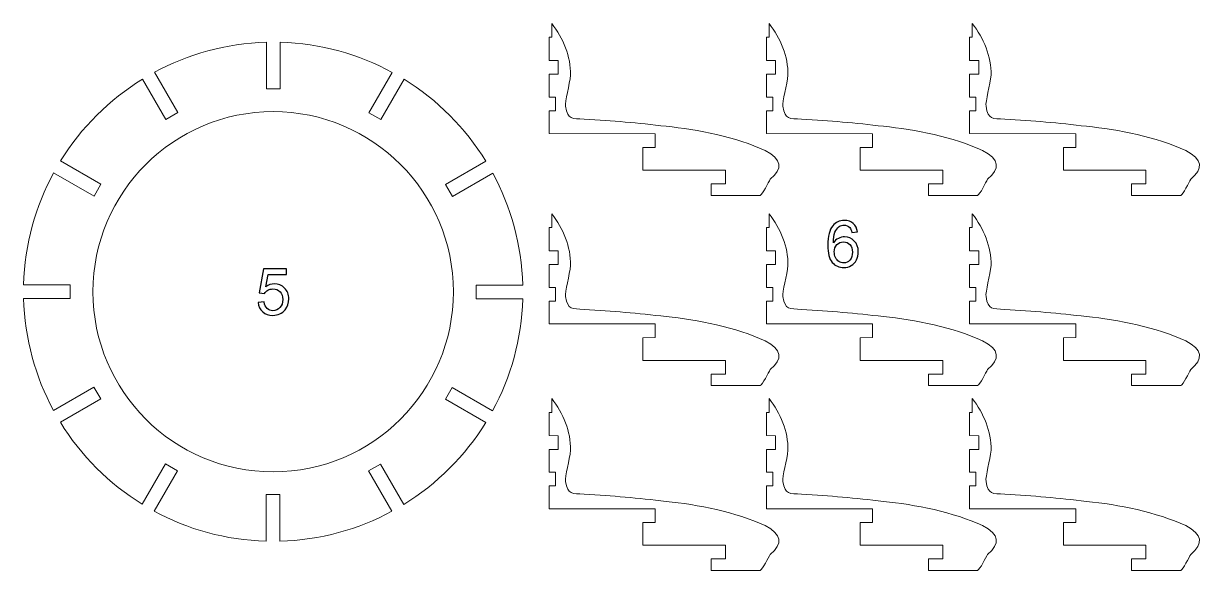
# Model space of a CAD drawing. Header units: millimetres. Extents: x 467 to 1359, y -935 to 982.
# Drawn here: x 1051.6 to 1309.8, y 27 to 146.8 of the extents above; entities that cross this region are included whole.
import ezdxf

# ---------------------------------------------------------------- set-up
doc = ezdxf.new("R2010")
doc.units = ezdxf.units.MM
doc.header["$MEASUREMENT"] = 0
doc.layers.add('layer 1', color=7, linetype='Continuous')

msp = doc.modelspace()

# ---------------------------------------------------------------- linework, layer by layer
at = {"layer": 'layer 1', "color": 142, "lineweight": 9}
for points, knots in [([(1214.9688, 112.6595), (1217.7431, 115.0434), (1217.5962, 116.9985), (1213.8681, 118.946), (1213.8681, 118.946), (1207.5319, 121.8827), (1199.1041, 123.5863), (1192.1723, 124.2588), (1192.1723, 124.2588), (1185.9457, 125.0125), (1180.5322, 125.4693), (1174.269, 125.8463), (1174.269, 125.8463), (1171.5568, 126.0095), (1170.6725, 125.6202), (1170.1663, 128.6403), (1170.1663, 128.6403), (1170.0022, 129.6192), (1171.0806, 133.4467), (1171.2633, 135.456), (1171.2633, 135.456), (1171.3409, 139.5805), (1169.6578, 143.5744), (1167.1533, 146.7533), (1167.1533, 146.7533), (1167.1533, 146.7533), (1167.1533, 143.7533), (1167.1533, 143.7533), (1167.1533, 143.7533), (1167.1533, 143.7533), (1166.5606, 143.7533), (1166.5606, 143.7533), (1166.5606, 143.7533), (1166.5606, 142.0529), (1166.5606, 140.3526), (1166.5606, 138.6522), (1166.5606, 138.6522), (1166.5606, 138.6522), (1168.5715, 138.6493), (1168.5715, 138.6493), (1168.5715, 138.6493), (1168.5715, 138.6493), (1168.5715, 135.6493), (1168.5715, 135.6493), (1168.5715, 135.6493), (1167.9012, 135.6493), (1167.2309, 135.6493), (1166.5606, 135.6493), (1166.5606, 135.6493), (1166.5606, 133.9489), (1166.5606, 132.3516), (1166.5606, 130.6512), (1166.5606, 130.6512), (1166.5606, 130.6512), (1167.9576, 130.6483), (1167.9576, 130.6483), (1167.9576, 130.6483), (1167.9576, 130.6483), (1167.9576, 127.6483), (1167.9576, 127.6483), (1167.9576, 127.6483), (1167.4919, 127.6483), (1167.0263, 127.6483), (1166.5606, 127.6483), (1166.5606, 127.6483), (1166.5606, 125.9479), (1166.5606, 124.3506), (1166.5606, 122.6502), (1166.5606, 122.6502), (1166.5606, 122.6502), (1189.8016, 122.6473), (1189.8016, 122.6473), (1189.8016, 122.6473), (1189.8016, 122.6473), (1189.8016, 119.6473), (1189.8016, 119.6473), (1189.8016, 119.6473), (1189.8016, 119.6473), (1187.0923, 119.647), (1187.0923, 119.647), (1187.0923, 119.647), (1187.0923, 117.9466), (1187.0923, 116.3493), (1187.0923, 114.6489), (1187.0923, 114.6489), (1187.0923, 114.6489), (1205.1475, 114.6463), (1205.1475, 114.6463), (1205.1475, 114.6463), (1205.1475, 114.6463), (1205.1475, 113.0509), (1205.1475, 113.0509), (1205.1475, 113.0509), (1205.1475, 113.0509), (1205.1475, 111.6463), (1205.1475, 111.6463), (1205.1475, 111.6463), (1197.0124, 111.6463), (1210.1499, 111.6463), (1202.0148, 111.6463), (1202.0148, 111.6463), (1202.0148, 110.7785), (1202.0148, 110.0136), (1202.0148, 109.1458), (1202.0148, 109.1458), (1217.4171, 109.1458), (1197.3652, 109.1458), (1212.7675, 109.1458), (1212.7675, 109.1458), (1213.3192, 109.3429), (1214.5657, 111.9877), (1214.9688, 112.6595)], [0, 0, 0, 0, 0.03448276, 0.03448276, 0.03448276, 0.03448276, 0.06896552, 0.06896552, 0.06896552, 0.06896552, 0.10344828, 0.10344828, 0.10344828, 0.10344828, 0.13793103, 0.13793103, 0.13793103, 0.13793103, 0.17241379, 0.17241379, 0.17241379, 0.17241379, 0.20689655, 0.20689655, 0.20689655, 0.20689655, 0.24137931, 0.24137931, 0.24137931, 0.24137931, 0.27586207, 0.27586207, 0.27586207, 0.27586207, 0.31034483, 0.31034483, 0.31034483, 0.31034483, 0.34482759, 0.34482759, 0.34482759, 0.34482759, 0.37931034, 0.37931034, 0.37931034, 0.37931034, 0.4137931, 0.4137931, 0.4137931, 0.4137931, 0.44827586, 0.44827586, 0.44827586, 0.44827586, 0.48275862, 0.48275862, 0.48275862, 0.48275862, 0.51724138, 0.51724138, 0.51724138, 0.51724138, 0.55172414, 0.55172414, 0.55172414, 0.55172414, 0.5862069, 0.5862069, 0.5862069, 0.5862069, 0.62068966, 0.62068966, 0.62068966, 0.62068966, 0.65517241, 0.65517241, 0.65517241, 0.65517241, 0.68965517, 0.68965517, 0.68965517, 0.68965517, 0.72413793, 0.72413793, 0.72413793, 0.72413793, 0.75862069, 0.75862069, 0.75862069, 0.75862069, 0.79310345, 0.79310345, 0.79310345, 0.79310345, 0.82758621, 0.82758621, 0.82758621, 0.82758621, 0.86206897, 0.86206897, 0.86206897, 0.86206897, 0.89655172, 0.89655172, 0.89655172, 0.89655172, 0.93103448, 0.93103448, 0.93103448, 0.93103448, 1, 1, 1, 1]), ([(1262.5488, 112.6595), (1265.3231, 115.0434), (1265.1762, 116.9985), (1261.4481, 118.946), (1261.4481, 118.946), (1255.1119, 121.8827), (1246.6841, 123.5863), (1239.7523, 124.2588), (1239.7523, 124.2588), (1233.5257, 125.0125), (1228.1122, 125.4693), (1221.849, 125.8463), (1221.849, 125.8463), (1219.1368, 126.0095), (1218.2525, 125.6202), (1217.7463, 128.6403), (1217.7463, 128.6403), (1217.5822, 129.6192), (1218.6606, 133.4467), (1218.8433, 135.456), (1218.8433, 135.456), (1218.9209, 139.5805), (1217.2378, 143.5744), (1214.7333, 146.7533), (1214.7333, 146.7533), (1214.7333, 146.7533), (1214.7333, 143.7533), (1214.7333, 143.7533), (1214.7333, 143.7533), (1214.7333, 143.7533), (1214.1406, 143.7533), (1214.1406, 143.7533), (1214.1406, 143.7533), (1214.1406, 142.0529), (1214.1406, 140.3526), (1214.1406, 138.6522), (1214.1406, 138.6522), (1214.1406, 138.6522), (1216.1515, 138.6493), (1216.1515, 138.6493), (1216.1515, 138.6493), (1216.1515, 138.6493), (1216.1515, 135.6493), (1216.1515, 135.6493), (1216.1515, 135.6493), (1215.4812, 135.6493), (1214.8109, 135.6493), (1214.1406, 135.6493), (1214.1406, 135.6493), (1214.1406, 133.9489), (1214.1406, 132.3516), (1214.1406, 130.6512), (1214.1406, 130.6512), (1214.1406, 130.6512), (1215.5376, 130.6483), (1215.5376, 130.6483), (1215.5376, 130.6483), (1215.5376, 130.6483), (1215.5376, 127.6483), (1215.5376, 127.6483), (1215.5376, 127.6483), (1215.0719, 127.6483), (1214.6063, 127.6483), (1214.1406, 127.6483), (1214.1406, 127.6483), (1214.1406, 125.9479), (1214.1406, 124.3506), (1214.1406, 122.6502), (1214.1406, 122.6502), (1214.1406, 122.6502), (1237.3816, 122.6473), (1237.3816, 122.6473), (1237.3816, 122.6473), (1237.3816, 122.6473), (1237.3816, 119.6473), (1237.3816, 119.6473), (1237.3816, 119.6473), (1237.3816, 119.6473), (1234.6723, 119.647), (1234.6723, 119.647), (1234.6723, 119.647), (1234.6723, 117.9466), (1234.6723, 116.3493), (1234.6723, 114.6489), (1234.6723, 114.6489), (1234.6723, 114.6489), (1252.7275, 114.6463), (1252.7275, 114.6463), (1252.7275, 114.6463), (1252.7275, 114.6463), (1252.7275, 113.0509), (1252.7275, 113.0509), (1252.7275, 113.0509), (1252.7275, 113.0509), (1252.7275, 111.6463), (1252.7275, 111.6463), (1252.7275, 111.6463), (1244.5924, 111.6463), (1257.7299, 111.6463), (1249.5948, 111.6463), (1249.5948, 111.6463), (1249.5948, 110.7785), (1249.5948, 110.0136), (1249.5948, 109.1458), (1249.5948, 109.1458), (1264.9971, 109.1458), (1244.9452, 109.1458), (1260.3475, 109.1458), (1260.3475, 109.1458), (1260.8992, 109.3429), (1262.1457, 111.9877), (1262.5488, 112.6595)], [0, 0, 0, 0, 0.03448276, 0.03448276, 0.03448276, 0.03448276, 0.06896552, 0.06896552, 0.06896552, 0.06896552, 0.10344828, 0.10344828, 0.10344828, 0.10344828, 0.13793103, 0.13793103, 0.13793103, 0.13793103, 0.17241379, 0.17241379, 0.17241379, 0.17241379, 0.20689655, 0.20689655, 0.20689655, 0.20689655, 0.24137931, 0.24137931, 0.24137931, 0.24137931, 0.27586207, 0.27586207, 0.27586207, 0.27586207, 0.31034483, 0.31034483, 0.31034483, 0.31034483, 0.34482759, 0.34482759, 0.34482759, 0.34482759, 0.37931034, 0.37931034, 0.37931034, 0.37931034, 0.4137931, 0.4137931, 0.4137931, 0.4137931, 0.44827586, 0.44827586, 0.44827586, 0.44827586, 0.48275862, 0.48275862, 0.48275862, 0.48275862, 0.51724138, 0.51724138, 0.51724138, 0.51724138, 0.55172414, 0.55172414, 0.55172414, 0.55172414, 0.5862069, 0.5862069, 0.5862069, 0.5862069, 0.62068966, 0.62068966, 0.62068966, 0.62068966, 0.65517241, 0.65517241, 0.65517241, 0.65517241, 0.68965517, 0.68965517, 0.68965517, 0.68965517, 0.72413793, 0.72413793, 0.72413793, 0.72413793, 0.75862069, 0.75862069, 0.75862069, 0.75862069, 0.79310345, 0.79310345, 0.79310345, 0.79310345, 0.82758621, 0.82758621, 0.82758621, 0.82758621, 0.86206897, 0.86206897, 0.86206897, 0.86206897, 0.89655172, 0.89655172, 0.89655172, 0.89655172, 0.93103448, 0.93103448, 0.93103448, 0.93103448, 1, 1, 1, 1]), ([(1306.9988, 112.6595), (1309.7731, 115.0434), (1309.6262, 116.9985), (1305.8981, 118.946), (1305.8981, 118.946), (1299.5619, 121.8827), (1291.1341, 123.5863), (1284.2023, 124.2588), (1284.2023, 124.2588), (1277.9757, 125.0125), (1272.5622, 125.4693), (1266.299, 125.8463), (1266.299, 125.8463), (1263.5868, 126.0095), (1262.7025, 125.6202), (1262.1963, 128.6403), (1262.1963, 128.6403), (1262.0322, 129.6192), (1263.1106, 133.4467), (1263.2933, 135.456), (1263.2933, 135.456), (1263.3709, 139.5805), (1261.6878, 143.5744), (1259.1833, 146.7533), (1259.1833, 146.7533), (1259.1833, 146.7533), (1259.1833, 143.7533), (1259.1833, 143.7533), (1259.1833, 143.7533), (1259.1833, 143.7533), (1258.5906, 143.7533), (1258.5906, 143.7533), (1258.5906, 143.7533), (1258.5906, 142.0529), (1258.5906, 140.3526), (1258.5906, 138.6522), (1258.5906, 138.6522), (1258.5906, 138.6522), (1260.6015, 138.6493), (1260.6015, 138.6493), (1260.6015, 138.6493), (1260.6015, 138.6493), (1260.6015, 135.6493), (1260.6015, 135.6493), (1260.6015, 135.6493), (1259.9312, 135.6493), (1259.2609, 135.6493), (1258.5906, 135.6493), (1258.5906, 135.6493), (1258.5906, 133.9489), (1258.5906, 132.3516), (1258.5906, 130.6512), (1258.5906, 130.6512), (1258.5906, 130.6512), (1259.9876, 130.6483), (1259.9876, 130.6483), (1259.9876, 130.6483), (1259.9876, 130.6483), (1259.9876, 127.6483), (1259.9876, 127.6483), (1259.9876, 127.6483), (1259.5219, 127.6483), (1259.0563, 127.6483), (1258.5906, 127.6483), (1258.5906, 127.6483), (1258.5906, 125.9479), (1258.5906, 124.3506), (1258.5906, 122.6502), (1258.5906, 122.6502), (1258.5906, 122.6502), (1281.8316, 122.6473), (1281.8316, 122.6473), (1281.8316, 122.6473), (1281.8316, 122.6473), (1281.8316, 119.6473), (1281.8316, 119.6473), (1281.8316, 119.6473), (1281.8316, 119.6473), (1279.1223, 119.647), (1279.1223, 119.647), (1279.1223, 119.647), (1279.1223, 117.9466), (1279.1223, 116.3493), (1279.1223, 114.6489), (1279.1223, 114.6489), (1279.1223, 114.6489), (1297.1775, 114.6463), (1297.1775, 114.6463), (1297.1775, 114.6463), (1297.1775, 114.6463), (1297.1775, 113.0509), (1297.1775, 113.0509), (1297.1775, 113.0509), (1297.1775, 113.0509), (1297.1775, 111.6463), (1297.1775, 111.6463), (1297.1775, 111.6463), (1289.0424, 111.6463), (1302.1799, 111.6463), (1294.0448, 111.6463), (1294.0448, 111.6463), (1294.0448, 110.7785), (1294.0448, 110.0136), (1294.0448, 109.1458), (1294.0448, 109.1458), (1309.4471, 109.1458), (1289.3952, 109.1458), (1304.7975, 109.1458), (1304.7975, 109.1458), (1305.3492, 109.3429), (1306.5957, 111.9877), (1306.9988, 112.6595)], [0, 0, 0, 0, 0.03448276, 0.03448276, 0.03448276, 0.03448276, 0.06896552, 0.06896552, 0.06896552, 0.06896552, 0.10344828, 0.10344828, 0.10344828, 0.10344828, 0.13793103, 0.13793103, 0.13793103, 0.13793103, 0.17241379, 0.17241379, 0.17241379, 0.17241379, 0.20689655, 0.20689655, 0.20689655, 0.20689655, 0.24137931, 0.24137931, 0.24137931, 0.24137931, 0.27586207, 0.27586207, 0.27586207, 0.27586207, 0.31034483, 0.31034483, 0.31034483, 0.31034483, 0.34482759, 0.34482759, 0.34482759, 0.34482759, 0.37931034, 0.37931034, 0.37931034, 0.37931034, 0.4137931, 0.4137931, 0.4137931, 0.4137931, 0.44827586, 0.44827586, 0.44827586, 0.44827586, 0.48275862, 0.48275862, 0.48275862, 0.48275862, 0.51724138, 0.51724138, 0.51724138, 0.51724138, 0.55172414, 0.55172414, 0.55172414, 0.55172414, 0.5862069, 0.5862069, 0.5862069, 0.5862069, 0.62068966, 0.62068966, 0.62068966, 0.62068966, 0.65517241, 0.65517241, 0.65517241, 0.65517241, 0.68965517, 0.68965517, 0.68965517, 0.68965517, 0.72413793, 0.72413793, 0.72413793, 0.72413793, 0.75862069, 0.75862069, 0.75862069, 0.75862069, 0.79310345, 0.79310345, 0.79310345, 0.79310345, 0.82758621, 0.82758621, 0.82758621, 0.82758621, 0.86206897, 0.86206897, 0.86206897, 0.86206897, 0.89655172, 0.89655172, 0.89655172, 0.89655172, 0.93103448, 0.93103448, 0.93103448, 0.93103448, 1, 1, 1, 1]), ([(1107.7224, 142.6504), (1116.5803, 142.4049), (1124.9121, 140.0526), (1132.2318, 136.074), (1132.2318, 136.074), (1132.2318, 136.074), (1127.1321, 127.2411), (1127.1321, 127.2411), (1127.1321, 127.2411), (1127.1321, 127.2411), (1129.7302, 125.7411), (1129.7302, 125.7411), (1129.7302, 125.7411), (1129.7302, 125.7411), (1134.8258, 134.5669), (1134.8258, 134.5669), (1134.8258, 134.5669), (1142.1155, 130.0688), (1148.2695, 123.9074), (1152.7561, 116.6096), (1152.7561, 116.6096), (1152.7561, 116.6096), (1143.9278, 111.5125), (1143.9278, 111.5125), (1143.9278, 111.5125), (1143.9278, 111.5125), (1145.4278, 108.9144), (1145.4278, 108.9144), (1145.4278, 108.9144), (1145.4278, 108.9144), (1154.2581, 114.0126), (1154.2581, 114.0126), (1154.2581, 114.0126), (1158.2248, 106.6871), (1160.5658, 98.3529), (1160.7979, 89.4933), (1160.7979, 89.4933), (1160.7979, 89.4933), (1150.6089, 89.4933), (1150.6089, 89.4933), (1150.6089, 89.4933), (1150.6089, 89.4933), (1150.6089, 86.4933), (1150.6089, 86.4933), (1150.6089, 86.4933), (1150.6089, 86.4933), (1160.7947, 86.4933), (1160.7947, 86.4933), (1160.7947, 86.4933), (1160.5491, 77.6354), (1158.1966, 69.3036), (1154.2183, 61.9839), (1154.2183, 61.9839), (1154.2183, 61.9839), (1145.3854, 67.0836), (1145.3854, 67.0836), (1145.3854, 67.0836), (1145.3854, 67.0836), (1143.8854, 64.4855), (1143.8854, 64.4855), (1143.8854, 64.4855), (1143.8854, 64.4855), (1152.7112, 59.3899), (1152.7112, 59.3899), (1152.7112, 59.3899), (1148.2133, 52.1003), (1142.0516, 45.9463), (1134.7539, 41.4596), (1134.7539, 41.4596), (1134.7539, 41.4596), (1129.6568, 50.2879), (1129.6568, 50.2879), (1129.6568, 50.2879), (1129.6568, 50.2879), (1127.0587, 48.7879), (1127.0587, 48.7879), (1127.0587, 48.7879), (1127.0587, 48.7879), (1132.1569, 39.9576), (1132.1569, 39.9576), (1132.1569, 39.9576), (1124.8316, 35.9909), (1116.4972, 33.6499), (1107.6376, 33.4178), (1107.6376, 33.4178), (1107.6376, 33.4178), (1107.6376, 43.6068), (1107.6376, 43.6068), (1107.6376, 43.6068), (1107.6376, 43.6068), (1104.6376, 43.6068), (1104.6376, 43.6068), (1104.6376, 43.6068), (1104.6376, 43.6068), (1104.6376, 33.421), (1104.6376, 33.421), (1104.6376, 33.421), (1095.7797, 33.6665), (1087.4479, 36.0188), (1080.1282, 39.9974), (1080.1282, 39.9974), (1080.1282, 39.9974), (1085.2279, 48.8303), (1085.2279, 48.8303), (1085.2279, 48.8303), (1085.2279, 48.8303), (1082.6298, 50.3303), (1082.6298, 50.3303), (1082.6298, 50.3303), (1082.6298, 50.3303), (1077.5342, 41.5045), (1077.5342, 41.5045), (1077.5342, 41.5045), (1070.2445, 46.0026), (1064.0905, 52.164), (1059.6039, 59.4618), (1059.6039, 59.4618), (1059.6039, 59.4618), (1068.4322, 64.5589), (1068.4322, 64.5589), (1068.4322, 64.5589), (1068.4322, 64.5589), (1066.9322, 67.157), (1066.9322, 67.157), (1066.9322, 67.157), (1066.9322, 67.157), (1058.1019, 62.0588), (1058.1019, 62.0588), (1058.1019, 62.0588), (1054.1352, 69.3843), (1051.7942, 77.7185), (1051.5621, 86.5781), (1051.5621, 86.5781), (1051.5621, 86.5781), (1061.7511, 86.5781), (1061.7511, 86.5781), (1061.7511, 86.5781), (1061.7511, 86.5781), (1061.7511, 89.5781), (1061.7511, 89.5781), (1061.7511, 89.5781), (1061.7511, 89.5781), (1051.5653, 89.5781), (1051.5653, 89.5781), (1051.5653, 89.5781), (1051.8108, 98.436), (1054.1631, 106.7678), (1058.1417, 114.0875), (1058.1417, 114.0875), (1058.1417, 114.0875), (1066.9746, 108.9878), (1066.9746, 108.9878), (1066.9746, 108.9878), (1066.9746, 108.9878), (1068.4746, 111.5859), (1068.4746, 111.5859), (1068.4746, 111.5859), (1068.4746, 111.5859), (1059.6488, 116.6815), (1059.6488, 116.6815), (1059.6488, 116.6815), (1064.1469, 123.9712), (1070.3083, 130.1252), (1077.6061, 134.6118), (1077.6061, 134.6118), (1077.6061, 134.6118), (1082.7032, 125.7835), (1082.7032, 125.7835), (1082.7032, 125.7835), (1082.7032, 125.7835), (1085.3013, 127.2835), (1085.3013, 127.2835), (1085.3013, 127.2835), (1085.3013, 127.2835), (1080.2031, 136.1138), (1080.2031, 136.1138), (1080.2031, 136.1138), (1087.5286, 140.0805), (1095.8628, 142.4215), (1104.7224, 142.6536), (1104.7224, 142.6536), (1104.7224, 142.6536), (1104.7224, 132.4646), (1104.7224, 132.4646), (1104.7224, 132.4646), (1104.7224, 132.4646), (1107.7224, 132.4646), (1107.7224, 132.4646), (1107.7224, 132.4646), (1107.7224, 132.4646), (1107.7224, 142.6504), (1107.7224, 142.6504)], [0, 0, 0, 0, 0.02040816, 0.02040816, 0.02040816, 0.02040816, 0.04081633, 0.04081633, 0.04081633, 0.04081633, 0.06122449, 0.06122449, 0.06122449, 0.06122449, 0.08163265, 0.08163265, 0.08163265, 0.08163265, 0.10204082, 0.10204082, 0.10204082, 0.10204082, 0.12244898, 0.12244898, 0.12244898, 0.12244898, 0.14285714, 0.14285714, 0.14285714, 0.14285714, 0.16326531, 0.16326531, 0.16326531, 0.16326531, 0.18367347, 0.18367347, 0.18367347, 0.18367347, 0.20408163, 0.20408163, 0.20408163, 0.20408163, 0.2244898, 0.2244898, 0.2244898, 0.2244898, 0.24489796, 0.24489796, 0.24489796, 0.24489796, 0.26530612, 0.26530612, 0.26530612, 0.26530612, 0.28571429, 0.28571429, 0.28571429, 0.28571429, 0.30612245, 0.30612245, 0.30612245, 0.30612245, 0.32653061, 0.32653061, 0.32653061, 0.32653061, 0.34693878, 0.34693878, 0.34693878, 0.34693878, 0.36734694, 0.36734694, 0.36734694, 0.36734694, 0.3877551, 0.3877551, 0.3877551, 0.3877551, 0.40816327, 0.40816327, 0.40816327, 0.40816327, 0.42857143, 0.42857143, 0.42857143, 0.42857143, 0.44897959, 0.44897959, 0.44897959, 0.44897959, 0.46938776, 0.46938776, 0.46938776, 0.46938776, 0.48979592, 0.48979592, 0.48979592, 0.48979592, 0.51020408, 0.51020408, 0.51020408, 0.51020408, 0.53061224, 0.53061224, 0.53061224, 0.53061224, 0.55102041, 0.55102041, 0.55102041, 0.55102041, 0.57142857, 0.57142857, 0.57142857, 0.57142857, 0.59183673, 0.59183673, 0.59183673, 0.59183673, 0.6122449, 0.6122449, 0.6122449, 0.6122449, 0.63265306, 0.63265306, 0.63265306, 0.63265306, 0.65306122, 0.65306122, 0.65306122, 0.65306122, 0.67346939, 0.67346939, 0.67346939, 0.67346939, 0.69387755, 0.69387755, 0.69387755, 0.69387755, 0.71428571, 0.71428571, 0.71428571, 0.71428571, 0.73469388, 0.73469388, 0.73469388, 0.73469388, 0.75510204, 0.75510204, 0.75510204, 0.75510204, 0.7755102, 0.7755102, 0.7755102, 0.7755102, 0.79591837, 0.79591837, 0.79591837, 0.79591837, 0.81632653, 0.81632653, 0.81632653, 0.81632653, 0.83673469, 0.83673469, 0.83673469, 0.83673469, 0.85714286, 0.85714286, 0.85714286, 0.85714286, 0.87755102, 0.87755102, 0.87755102, 0.87755102, 0.89795918, 0.89795918, 0.89795918, 0.89795918, 0.91836735, 0.91836735, 0.91836735, 0.91836735, 0.93877551, 0.93877551, 0.93877551, 0.93877551, 0.95918367, 0.95918367, 0.95918367, 0.95918367, 1, 1, 1, 1]), ([(1106.18, 127.477), (1127.9628, 127.477), (1145.6213, 109.8185), (1145.6213, 88.0357), (1145.6213, 88.0357), (1145.6213, 66.2529), (1127.9628, 48.5944), (1106.18, 48.5944), (1106.18, 48.5944), (1084.3972, 48.5944), (1066.7387, 66.2529), (1066.7387, 88.0357), (1066.7387, 88.0357), (1066.7387, 109.8185), (1084.3972, 127.477), (1106.18, 127.477)], [0, 0, 0, 0, 0.2, 0.2, 0.2, 0.2, 0.4, 0.4, 0.4, 0.4, 0.6, 0.6, 0.6, 0.6, 1, 1, 1, 1]), ([(1214.9688, 70.9943), (1217.7431, 73.3782), (1217.5962, 75.3333), (1213.8681, 77.2808), (1213.8681, 77.2808), (1207.5319, 80.2175), (1199.1041, 81.9211), (1192.1723, 82.5936), (1192.1723, 82.5936), (1185.9457, 83.3473), (1180.5322, 83.8041), (1174.269, 84.1811), (1174.269, 84.1811), (1171.5568, 84.3443), (1170.6725, 83.955), (1170.1663, 86.9751), (1170.1663, 86.9751), (1170.0022, 87.954), (1171.0806, 91.7815), (1171.2633, 93.7908), (1171.2633, 93.7908), (1171.3409, 97.9153), (1169.6578, 101.9092), (1167.1533, 105.0881), (1167.1533, 105.0881), (1167.1533, 105.0881), (1167.1533, 102.0881), (1167.1533, 102.0881), (1167.1533, 102.0881), (1167.1533, 102.0881), (1166.5606, 102.0881), (1166.5606, 102.0881), (1166.5606, 102.0881), (1166.5606, 100.3877), (1166.5606, 98.6874), (1166.5606, 96.987), (1166.5606, 96.987), (1166.5606, 96.987), (1168.5715, 96.9841), (1168.5715, 96.9841), (1168.5715, 96.9841), (1168.5715, 96.9841), (1168.5715, 93.9841), (1168.5715, 93.9841), (1168.5715, 93.9841), (1167.9012, 93.9841), (1167.2309, 93.9841), (1166.5606, 93.9841), (1166.5606, 93.9841), (1166.5606, 92.2837), (1166.5606, 90.6864), (1166.5606, 88.986), (1166.5606, 88.986), (1166.5606, 88.986), (1167.9576, 88.9831), (1167.9576, 88.9831), (1167.9576, 88.9831), (1167.9576, 88.9831), (1167.9576, 85.9831), (1167.9576, 85.9831), (1167.9576, 85.9831), (1167.4919, 85.9831), (1167.0263, 85.9831), (1166.5606, 85.9831), (1166.5606, 85.9831), (1166.5606, 84.2827), (1166.5606, 82.6854), (1166.5606, 80.985), (1166.5606, 80.985), (1166.5606, 80.985), (1189.8016, 80.9821), (1189.8016, 80.9821), (1189.8016, 80.9821), (1189.8016, 80.9821), (1189.8016, 77.9821), (1189.8016, 77.9821), (1189.8016, 77.9821), (1189.8016, 77.9821), (1187.0923, 77.9818), (1187.0923, 77.9818), (1187.0923, 77.9818), (1187.0923, 76.2814), (1187.0923, 74.6841), (1187.0923, 72.9837), (1187.0923, 72.9837), (1187.0923, 72.9837), (1205.1475, 72.9811), (1205.1475, 72.9811), (1205.1475, 72.9811), (1205.1475, 72.9811), (1205.1475, 71.3857), (1205.1475, 71.3857), (1205.1475, 71.3857), (1205.1475, 71.3857), (1205.1475, 69.9811), (1205.1475, 69.9811), (1205.1475, 69.9811), (1197.0124, 69.9811), (1210.1499, 69.9811), (1202.0148, 69.9811), (1202.0148, 69.9811), (1202.0148, 69.1133), (1202.0148, 68.3484), (1202.0148, 67.4806), (1202.0148, 67.4806), (1217.4171, 67.4806), (1197.3652, 67.4806), (1212.7675, 67.4806), (1212.7675, 67.4806), (1213.3192, 67.6777), (1214.5657, 70.3225), (1214.9688, 70.9943)], [0, 0, 0, 0, 0.03448276, 0.03448276, 0.03448276, 0.03448276, 0.06896552, 0.06896552, 0.06896552, 0.06896552, 0.10344828, 0.10344828, 0.10344828, 0.10344828, 0.13793103, 0.13793103, 0.13793103, 0.13793103, 0.17241379, 0.17241379, 0.17241379, 0.17241379, 0.20689655, 0.20689655, 0.20689655, 0.20689655, 0.24137931, 0.24137931, 0.24137931, 0.24137931, 0.27586207, 0.27586207, 0.27586207, 0.27586207, 0.31034483, 0.31034483, 0.31034483, 0.31034483, 0.34482759, 0.34482759, 0.34482759, 0.34482759, 0.37931034, 0.37931034, 0.37931034, 0.37931034, 0.4137931, 0.4137931, 0.4137931, 0.4137931, 0.44827586, 0.44827586, 0.44827586, 0.44827586, 0.48275862, 0.48275862, 0.48275862, 0.48275862, 0.51724138, 0.51724138, 0.51724138, 0.51724138, 0.55172414, 0.55172414, 0.55172414, 0.55172414, 0.5862069, 0.5862069, 0.5862069, 0.5862069, 0.62068966, 0.62068966, 0.62068966, 0.62068966, 0.65517241, 0.65517241, 0.65517241, 0.65517241, 0.68965517, 0.68965517, 0.68965517, 0.68965517, 0.72413793, 0.72413793, 0.72413793, 0.72413793, 0.75862069, 0.75862069, 0.75862069, 0.75862069, 0.79310345, 0.79310345, 0.79310345, 0.79310345, 0.82758621, 0.82758621, 0.82758621, 0.82758621, 0.86206897, 0.86206897, 0.86206897, 0.86206897, 0.89655172, 0.89655172, 0.89655172, 0.89655172, 0.93103448, 0.93103448, 0.93103448, 0.93103448, 1, 1, 1, 1]), ([(1262.5488, 70.9943), (1265.3231, 73.3782), (1265.1762, 75.3333), (1261.4481, 77.2808), (1261.4481, 77.2808), (1255.1119, 80.2175), (1246.6841, 81.9211), (1239.7523, 82.5936), (1239.7523, 82.5936), (1233.5257, 83.3473), (1228.1122, 83.8041), (1221.849, 84.1811), (1221.849, 84.1811), (1219.1368, 84.3443), (1218.2525, 83.955), (1217.7463, 86.9751), (1217.7463, 86.9751), (1217.5822, 87.954), (1218.6606, 91.7815), (1218.8433, 93.7908), (1218.8433, 93.7908), (1218.9209, 97.9153), (1217.2378, 101.9092), (1214.7333, 105.0881), (1214.7333, 105.0881), (1214.7333, 105.0881), (1214.7333, 102.0881), (1214.7333, 102.0881), (1214.7333, 102.0881), (1214.7333, 102.0881), (1214.1406, 102.0881), (1214.1406, 102.0881), (1214.1406, 102.0881), (1214.1406, 100.3877), (1214.1406, 98.6874), (1214.1406, 96.987), (1214.1406, 96.987), (1214.1406, 96.987), (1216.1515, 96.9841), (1216.1515, 96.9841), (1216.1515, 96.9841), (1216.1515, 96.9841), (1216.1515, 93.9841), (1216.1515, 93.9841), (1216.1515, 93.9841), (1215.4812, 93.9841), (1214.8109, 93.9841), (1214.1406, 93.9841), (1214.1406, 93.9841), (1214.1406, 92.2837), (1214.1406, 90.6864), (1214.1406, 88.986), (1214.1406, 88.986), (1214.1406, 88.986), (1215.5376, 88.9831), (1215.5376, 88.9831), (1215.5376, 88.9831), (1215.5376, 88.9831), (1215.5376, 85.9831), (1215.5376, 85.9831), (1215.5376, 85.9831), (1215.0719, 85.9831), (1214.6063, 85.9831), (1214.1406, 85.9831), (1214.1406, 85.9831), (1214.1406, 84.2827), (1214.1406, 82.6854), (1214.1406, 80.985), (1214.1406, 80.985), (1214.1406, 80.985), (1237.3816, 80.9821), (1237.3816, 80.9821), (1237.3816, 80.9821), (1237.3816, 80.9821), (1237.3816, 77.9821), (1237.3816, 77.9821), (1237.3816, 77.9821), (1237.3816, 77.9821), (1234.6723, 77.9818), (1234.6723, 77.9818), (1234.6723, 77.9818), (1234.6723, 76.2814), (1234.6723, 74.6841), (1234.6723, 72.9837), (1234.6723, 72.9837), (1234.6723, 72.9837), (1252.7275, 72.9811), (1252.7275, 72.9811), (1252.7275, 72.9811), (1252.7275, 72.9811), (1252.7275, 71.3857), (1252.7275, 71.3857), (1252.7275, 71.3857), (1252.7275, 71.3857), (1252.7275, 69.9811), (1252.7275, 69.9811), (1252.7275, 69.9811), (1244.5924, 69.9811), (1257.7299, 69.9811), (1249.5948, 69.9811), (1249.5948, 69.9811), (1249.5948, 69.1133), (1249.5948, 68.3484), (1249.5948, 67.4806), (1249.5948, 67.4806), (1264.9971, 67.4806), (1244.9452, 67.4806), (1260.3475, 67.4806), (1260.3475, 67.4806), (1260.8992, 67.6777), (1262.1457, 70.3225), (1262.5488, 70.9943)], [0, 0, 0, 0, 0.03448276, 0.03448276, 0.03448276, 0.03448276, 0.06896552, 0.06896552, 0.06896552, 0.06896552, 0.10344828, 0.10344828, 0.10344828, 0.10344828, 0.13793103, 0.13793103, 0.13793103, 0.13793103, 0.17241379, 0.17241379, 0.17241379, 0.17241379, 0.20689655, 0.20689655, 0.20689655, 0.20689655, 0.24137931, 0.24137931, 0.24137931, 0.24137931, 0.27586207, 0.27586207, 0.27586207, 0.27586207, 0.31034483, 0.31034483, 0.31034483, 0.31034483, 0.34482759, 0.34482759, 0.34482759, 0.34482759, 0.37931034, 0.37931034, 0.37931034, 0.37931034, 0.4137931, 0.4137931, 0.4137931, 0.4137931, 0.44827586, 0.44827586, 0.44827586, 0.44827586, 0.48275862, 0.48275862, 0.48275862, 0.48275862, 0.51724138, 0.51724138, 0.51724138, 0.51724138, 0.55172414, 0.55172414, 0.55172414, 0.55172414, 0.5862069, 0.5862069, 0.5862069, 0.5862069, 0.62068966, 0.62068966, 0.62068966, 0.62068966, 0.65517241, 0.65517241, 0.65517241, 0.65517241, 0.68965517, 0.68965517, 0.68965517, 0.68965517, 0.72413793, 0.72413793, 0.72413793, 0.72413793, 0.75862069, 0.75862069, 0.75862069, 0.75862069, 0.79310345, 0.79310345, 0.79310345, 0.79310345, 0.82758621, 0.82758621, 0.82758621, 0.82758621, 0.86206897, 0.86206897, 0.86206897, 0.86206897, 0.89655172, 0.89655172, 0.89655172, 0.89655172, 0.93103448, 0.93103448, 0.93103448, 0.93103448, 1, 1, 1, 1]), ([(1306.9988, 70.9943), (1309.7731, 73.3782), (1309.6262, 75.3333), (1305.8981, 77.2808), (1305.8981, 77.2808), (1299.5619, 80.2175), (1291.1341, 81.9211), (1284.2023, 82.5936), (1284.2023, 82.5936), (1277.9757, 83.3473), (1272.5622, 83.8041), (1266.299, 84.1811), (1266.299, 84.1811), (1263.5868, 84.3443), (1262.7025, 83.955), (1262.1963, 86.9751), (1262.1963, 86.9751), (1262.0322, 87.954), (1263.1106, 91.7815), (1263.2933, 93.7908), (1263.2933, 93.7908), (1263.3709, 97.9153), (1261.6878, 101.9092), (1259.1833, 105.0881), (1259.1833, 105.0881), (1259.1833, 105.0881), (1259.1833, 102.0881), (1259.1833, 102.0881), (1259.1833, 102.0881), (1259.1833, 102.0881), (1258.5906, 102.0881), (1258.5906, 102.0881), (1258.5906, 102.0881), (1258.5906, 100.3877), (1258.5906, 98.6874), (1258.5906, 96.987), (1258.5906, 96.987), (1258.5906, 96.987), (1260.6015, 96.9841), (1260.6015, 96.9841), (1260.6015, 96.9841), (1260.6015, 96.9841), (1260.6015, 93.9841), (1260.6015, 93.9841), (1260.6015, 93.9841), (1259.9312, 93.9841), (1259.2609, 93.9841), (1258.5906, 93.9841), (1258.5906, 93.9841), (1258.5906, 92.2837), (1258.5906, 90.6864), (1258.5906, 88.986), (1258.5906, 88.986), (1258.5906, 88.986), (1259.9876, 88.9831), (1259.9876, 88.9831), (1259.9876, 88.9831), (1259.9876, 88.9831), (1259.9876, 85.9831), (1259.9876, 85.9831), (1259.9876, 85.9831), (1259.5219, 85.9831), (1259.0563, 85.9831), (1258.5906, 85.9831), (1258.5906, 85.9831), (1258.5906, 84.2827), (1258.5906, 82.6854), (1258.5906, 80.985), (1258.5906, 80.985), (1258.5906, 80.985), (1281.8316, 80.9821), (1281.8316, 80.9821), (1281.8316, 80.9821), (1281.8316, 80.9821), (1281.8316, 77.9821), (1281.8316, 77.9821), (1281.8316, 77.9821), (1281.8316, 77.9821), (1279.1223, 77.9818), (1279.1223, 77.9818), (1279.1223, 77.9818), (1279.1223, 76.2814), (1279.1223, 74.6841), (1279.1223, 72.9837), (1279.1223, 72.9837), (1279.1223, 72.9837), (1297.1775, 72.9811), (1297.1775, 72.9811), (1297.1775, 72.9811), (1297.1775, 72.9811), (1297.1775, 71.3857), (1297.1775, 71.3857), (1297.1775, 71.3857), (1297.1775, 71.3857), (1297.1775, 69.9811), (1297.1775, 69.9811), (1297.1775, 69.9811), (1289.0424, 69.9811), (1302.1799, 69.9811), (1294.0448, 69.9811), (1294.0448, 69.9811), (1294.0448, 69.1133), (1294.0448, 68.3484), (1294.0448, 67.4806), (1294.0448, 67.4806), (1309.4471, 67.4806), (1289.3952, 67.4806), (1304.7975, 67.4806), (1304.7975, 67.4806), (1305.3492, 67.6777), (1306.5957, 70.3225), (1306.9988, 70.9943)], [0, 0, 0, 0, 0.03448276, 0.03448276, 0.03448276, 0.03448276, 0.06896552, 0.06896552, 0.06896552, 0.06896552, 0.10344828, 0.10344828, 0.10344828, 0.10344828, 0.13793103, 0.13793103, 0.13793103, 0.13793103, 0.17241379, 0.17241379, 0.17241379, 0.17241379, 0.20689655, 0.20689655, 0.20689655, 0.20689655, 0.24137931, 0.24137931, 0.24137931, 0.24137931, 0.27586207, 0.27586207, 0.27586207, 0.27586207, 0.31034483, 0.31034483, 0.31034483, 0.31034483, 0.34482759, 0.34482759, 0.34482759, 0.34482759, 0.37931034, 0.37931034, 0.37931034, 0.37931034, 0.4137931, 0.4137931, 0.4137931, 0.4137931, 0.44827586, 0.44827586, 0.44827586, 0.44827586, 0.48275862, 0.48275862, 0.48275862, 0.48275862, 0.51724138, 0.51724138, 0.51724138, 0.51724138, 0.55172414, 0.55172414, 0.55172414, 0.55172414, 0.5862069, 0.5862069, 0.5862069, 0.5862069, 0.62068966, 0.62068966, 0.62068966, 0.62068966, 0.65517241, 0.65517241, 0.65517241, 0.65517241, 0.68965517, 0.68965517, 0.68965517, 0.68965517, 0.72413793, 0.72413793, 0.72413793, 0.72413793, 0.75862069, 0.75862069, 0.75862069, 0.75862069, 0.79310345, 0.79310345, 0.79310345, 0.79310345, 0.82758621, 0.82758621, 0.82758621, 0.82758621, 0.86206897, 0.86206897, 0.86206897, 0.86206897, 0.89655172, 0.89655172, 0.89655172, 0.89655172, 0.93103448, 0.93103448, 0.93103448, 0.93103448, 1, 1, 1, 1]), ([(1214.9688, 30.5329), (1217.7431, 32.9168), (1217.5962, 34.8719), (1213.8681, 36.8194), (1213.8681, 36.8194), (1207.5319, 39.7561), (1199.1041, 41.4597), (1192.1723, 42.1322), (1192.1723, 42.1322), (1185.9457, 42.8859), (1180.5322, 43.3427), (1174.269, 43.7197), (1174.269, 43.7197), (1171.5568, 43.8829), (1170.6725, 43.4936), (1170.1663, 46.5137), (1170.1663, 46.5137), (1170.0022, 47.4926), (1171.0806, 51.3201), (1171.2633, 53.3294), (1171.2633, 53.3294), (1171.3409, 57.4539), (1169.6578, 61.4478), (1167.1533, 64.6267), (1167.1533, 64.6267), (1167.1533, 64.6267), (1167.1533, 61.6267), (1167.1533, 61.6267), (1167.1533, 61.6267), (1167.1533, 61.6267), (1166.5606, 61.6267), (1166.5606, 61.6267), (1166.5606, 61.6267), (1166.5606, 59.9263), (1166.5606, 58.226), (1166.5606, 56.5256), (1166.5606, 56.5256), (1166.5606, 56.5256), (1168.5715, 56.5227), (1168.5715, 56.5227), (1168.5715, 56.5227), (1168.5715, 56.5227), (1168.5715, 53.5227), (1168.5715, 53.5227), (1168.5715, 53.5227), (1167.9012, 53.5227), (1167.2309, 53.5227), (1166.5606, 53.5227), (1166.5606, 53.5227), (1166.5606, 51.8223), (1166.5606, 50.225), (1166.5606, 48.5246), (1166.5606, 48.5246), (1166.5606, 48.5246), (1167.9576, 48.5217), (1167.9576, 48.5217), (1167.9576, 48.5217), (1167.9576, 48.5217), (1167.9576, 45.5217), (1167.9576, 45.5217), (1167.9576, 45.5217), (1167.4919, 45.5217), (1167.0263, 45.5217), (1166.5606, 45.5217), (1166.5606, 45.5217), (1166.5606, 43.8213), (1166.5606, 42.224), (1166.5606, 40.5236), (1166.5606, 40.5236), (1166.5606, 40.5236), (1189.8016, 40.5207), (1189.8016, 40.5207), (1189.8016, 40.5207), (1189.8016, 40.5207), (1189.8016, 37.5207), (1189.8016, 37.5207), (1189.8016, 37.5207), (1189.8016, 37.5207), (1187.0923, 37.5204), (1187.0923, 37.5204), (1187.0923, 37.5204), (1187.0923, 35.82), (1187.0923, 34.2227), (1187.0923, 32.5223), (1187.0923, 32.5223), (1187.0923, 32.5223), (1205.1475, 32.5197), (1205.1475, 32.5197), (1205.1475, 32.5197), (1205.1475, 32.5197), (1205.1475, 30.9243), (1205.1475, 30.9243), (1205.1475, 30.9243), (1205.1475, 30.9243), (1205.1475, 29.5197), (1205.1475, 29.5197), (1205.1475, 29.5197), (1197.0124, 29.5197), (1210.1499, 29.5197), (1202.0148, 29.5197), (1202.0148, 29.5197), (1202.0148, 28.6519), (1202.0148, 27.887), (1202.0148, 27.0192), (1202.0148, 27.0192), (1217.4171, 27.0192), (1197.3652, 27.0192), (1212.7675, 27.0192), (1212.7675, 27.0192), (1213.3192, 27.2163), (1214.5657, 29.8611), (1214.9688, 30.5329)], [0, 0, 0, 0, 0.03448276, 0.03448276, 0.03448276, 0.03448276, 0.06896552, 0.06896552, 0.06896552, 0.06896552, 0.10344828, 0.10344828, 0.10344828, 0.10344828, 0.13793103, 0.13793103, 0.13793103, 0.13793103, 0.17241379, 0.17241379, 0.17241379, 0.17241379, 0.20689655, 0.20689655, 0.20689655, 0.20689655, 0.24137931, 0.24137931, 0.24137931, 0.24137931, 0.27586207, 0.27586207, 0.27586207, 0.27586207, 0.31034483, 0.31034483, 0.31034483, 0.31034483, 0.34482759, 0.34482759, 0.34482759, 0.34482759, 0.37931034, 0.37931034, 0.37931034, 0.37931034, 0.4137931, 0.4137931, 0.4137931, 0.4137931, 0.44827586, 0.44827586, 0.44827586, 0.44827586, 0.48275862, 0.48275862, 0.48275862, 0.48275862, 0.51724138, 0.51724138, 0.51724138, 0.51724138, 0.55172414, 0.55172414, 0.55172414, 0.55172414, 0.5862069, 0.5862069, 0.5862069, 0.5862069, 0.62068966, 0.62068966, 0.62068966, 0.62068966, 0.65517241, 0.65517241, 0.65517241, 0.65517241, 0.68965517, 0.68965517, 0.68965517, 0.68965517, 0.72413793, 0.72413793, 0.72413793, 0.72413793, 0.75862069, 0.75862069, 0.75862069, 0.75862069, 0.79310345, 0.79310345, 0.79310345, 0.79310345, 0.82758621, 0.82758621, 0.82758621, 0.82758621, 0.86206897, 0.86206897, 0.86206897, 0.86206897, 0.89655172, 0.89655172, 0.89655172, 0.89655172, 0.93103448, 0.93103448, 0.93103448, 0.93103448, 1, 1, 1, 1]), ([(1262.5488, 30.5329), (1265.3231, 32.9168), (1265.1762, 34.8719), (1261.4481, 36.8194), (1261.4481, 36.8194), (1255.1119, 39.7561), (1246.6841, 41.4597), (1239.7523, 42.1322), (1239.7523, 42.1322), (1233.5257, 42.8859), (1228.1122, 43.3427), (1221.849, 43.7197), (1221.849, 43.7197), (1219.1368, 43.8829), (1218.2525, 43.4936), (1217.7463, 46.5137), (1217.7463, 46.5137), (1217.5822, 47.4926), (1218.6606, 51.3201), (1218.8433, 53.3294), (1218.8433, 53.3294), (1218.9209, 57.4539), (1217.2378, 61.4478), (1214.7333, 64.6267), (1214.7333, 64.6267), (1214.7333, 64.6267), (1214.7333, 61.6267), (1214.7333, 61.6267), (1214.7333, 61.6267), (1214.7333, 61.6267), (1214.1406, 61.6267), (1214.1406, 61.6267), (1214.1406, 61.6267), (1214.1406, 59.9263), (1214.1406, 58.226), (1214.1406, 56.5256), (1214.1406, 56.5256), (1214.1406, 56.5256), (1216.1515, 56.5227), (1216.1515, 56.5227), (1216.1515, 56.5227), (1216.1515, 56.5227), (1216.1515, 53.5227), (1216.1515, 53.5227), (1216.1515, 53.5227), (1215.4812, 53.5227), (1214.8109, 53.5227), (1214.1406, 53.5227), (1214.1406, 53.5227), (1214.1406, 51.8223), (1214.1406, 50.225), (1214.1406, 48.5246), (1214.1406, 48.5246), (1214.1406, 48.5246), (1215.5376, 48.5217), (1215.5376, 48.5217), (1215.5376, 48.5217), (1215.5376, 48.5217), (1215.5376, 45.5217), (1215.5376, 45.5217), (1215.5376, 45.5217), (1215.0719, 45.5217), (1214.6063, 45.5217), (1214.1406, 45.5217), (1214.1406, 45.5217), (1214.1406, 43.8213), (1214.1406, 42.224), (1214.1406, 40.5236), (1214.1406, 40.5236), (1214.1406, 40.5236), (1237.3816, 40.5207), (1237.3816, 40.5207), (1237.3816, 40.5207), (1237.3816, 40.5207), (1237.3816, 37.5207), (1237.3816, 37.5207), (1237.3816, 37.5207), (1237.3816, 37.5207), (1234.6723, 37.5204), (1234.6723, 37.5204), (1234.6723, 37.5204), (1234.6723, 35.82), (1234.6723, 34.2227), (1234.6723, 32.5223), (1234.6723, 32.5223), (1234.6723, 32.5223), (1252.7275, 32.5197), (1252.7275, 32.5197), (1252.7275, 32.5197), (1252.7275, 32.5197), (1252.7275, 30.9243), (1252.7275, 30.9243), (1252.7275, 30.9243), (1252.7275, 30.9243), (1252.7275, 29.5197), (1252.7275, 29.5197), (1252.7275, 29.5197), (1244.5924, 29.5197), (1257.7299, 29.5197), (1249.5948, 29.5197), (1249.5948, 29.5197), (1249.5948, 28.6519), (1249.5948, 27.887), (1249.5948, 27.0192), (1249.5948, 27.0192), (1264.9971, 27.0192), (1244.9452, 27.0192), (1260.3475, 27.0192), (1260.3475, 27.0192), (1260.8992, 27.2163), (1262.1457, 29.8611), (1262.5488, 30.5329)], [0, 0, 0, 0, 0.03448276, 0.03448276, 0.03448276, 0.03448276, 0.06896552, 0.06896552, 0.06896552, 0.06896552, 0.10344828, 0.10344828, 0.10344828, 0.10344828, 0.13793103, 0.13793103, 0.13793103, 0.13793103, 0.17241379, 0.17241379, 0.17241379, 0.17241379, 0.20689655, 0.20689655, 0.20689655, 0.20689655, 0.24137931, 0.24137931, 0.24137931, 0.24137931, 0.27586207, 0.27586207, 0.27586207, 0.27586207, 0.31034483, 0.31034483, 0.31034483, 0.31034483, 0.34482759, 0.34482759, 0.34482759, 0.34482759, 0.37931034, 0.37931034, 0.37931034, 0.37931034, 0.4137931, 0.4137931, 0.4137931, 0.4137931, 0.44827586, 0.44827586, 0.44827586, 0.44827586, 0.48275862, 0.48275862, 0.48275862, 0.48275862, 0.51724138, 0.51724138, 0.51724138, 0.51724138, 0.55172414, 0.55172414, 0.55172414, 0.55172414, 0.5862069, 0.5862069, 0.5862069, 0.5862069, 0.62068966, 0.62068966, 0.62068966, 0.62068966, 0.65517241, 0.65517241, 0.65517241, 0.65517241, 0.68965517, 0.68965517, 0.68965517, 0.68965517, 0.72413793, 0.72413793, 0.72413793, 0.72413793, 0.75862069, 0.75862069, 0.75862069, 0.75862069, 0.79310345, 0.79310345, 0.79310345, 0.79310345, 0.82758621, 0.82758621, 0.82758621, 0.82758621, 0.86206897, 0.86206897, 0.86206897, 0.86206897, 0.89655172, 0.89655172, 0.89655172, 0.89655172, 0.93103448, 0.93103448, 0.93103448, 0.93103448, 1, 1, 1, 1]), ([(1306.9988, 30.5329), (1309.7731, 32.9168), (1309.6262, 34.8719), (1305.8981, 36.8194), (1305.8981, 36.8194), (1299.5619, 39.7561), (1291.1341, 41.4597), (1284.2023, 42.1322), (1284.2023, 42.1322), (1277.9757, 42.8859), (1272.5622, 43.3427), (1266.299, 43.7197), (1266.299, 43.7197), (1263.5868, 43.8829), (1262.7025, 43.4936), (1262.1963, 46.5137), (1262.1963, 46.5137), (1262.0322, 47.4926), (1263.1106, 51.3201), (1263.2933, 53.3294), (1263.2933, 53.3294), (1263.3709, 57.4539), (1261.6878, 61.4478), (1259.1833, 64.6267), (1259.1833, 64.6267), (1259.1833, 64.6267), (1259.1833, 61.6267), (1259.1833, 61.6267), (1259.1833, 61.6267), (1259.1833, 61.6267), (1258.5906, 61.6267), (1258.5906, 61.6267), (1258.5906, 61.6267), (1258.5906, 59.9263), (1258.5906, 58.226), (1258.5906, 56.5256), (1258.5906, 56.5256), (1258.5906, 56.5256), (1260.6015, 56.5227), (1260.6015, 56.5227), (1260.6015, 56.5227), (1260.6015, 56.5227), (1260.6015, 53.5227), (1260.6015, 53.5227), (1260.6015, 53.5227), (1259.9312, 53.5227), (1259.2609, 53.5227), (1258.5906, 53.5227), (1258.5906, 53.5227), (1258.5906, 51.8223), (1258.5906, 50.225), (1258.5906, 48.5246), (1258.5906, 48.5246), (1258.5906, 48.5246), (1259.9876, 48.5217), (1259.9876, 48.5217), (1259.9876, 48.5217), (1259.9876, 48.5217), (1259.9876, 45.5217), (1259.9876, 45.5217), (1259.9876, 45.5217), (1259.5219, 45.5217), (1259.0563, 45.5217), (1258.5906, 45.5217), (1258.5906, 45.5217), (1258.5906, 43.8213), (1258.5906, 42.224), (1258.5906, 40.5236), (1258.5906, 40.5236), (1258.5906, 40.5236), (1281.8316, 40.5207), (1281.8316, 40.5207), (1281.8316, 40.5207), (1281.8316, 40.5207), (1281.8316, 37.5207), (1281.8316, 37.5207), (1281.8316, 37.5207), (1281.8316, 37.5207), (1279.1223, 37.5204), (1279.1223, 37.5204), (1279.1223, 37.5204), (1279.1223, 35.82), (1279.1223, 34.2227), (1279.1223, 32.5223), (1279.1223, 32.5223), (1279.1223, 32.5223), (1297.1775, 32.5197), (1297.1775, 32.5197), (1297.1775, 32.5197), (1297.1775, 32.5197), (1297.1775, 30.9243), (1297.1775, 30.9243), (1297.1775, 30.9243), (1297.1775, 30.9243), (1297.1775, 29.5197), (1297.1775, 29.5197), (1297.1775, 29.5197), (1289.0424, 29.5197), (1302.1799, 29.5197), (1294.0448, 29.5197), (1294.0448, 29.5197), (1294.0448, 28.6519), (1294.0448, 27.887), (1294.0448, 27.0192), (1294.0448, 27.0192), (1309.4471, 27.0192), (1289.3952, 27.0192), (1304.7975, 27.0192), (1304.7975, 27.0192), (1305.3492, 27.2163), (1306.5957, 29.8611), (1306.9988, 30.5329)], [0, 0, 0, 0, 0.03448276, 0.03448276, 0.03448276, 0.03448276, 0.06896552, 0.06896552, 0.06896552, 0.06896552, 0.10344828, 0.10344828, 0.10344828, 0.10344828, 0.13793103, 0.13793103, 0.13793103, 0.13793103, 0.17241379, 0.17241379, 0.17241379, 0.17241379, 0.20689655, 0.20689655, 0.20689655, 0.20689655, 0.24137931, 0.24137931, 0.24137931, 0.24137931, 0.27586207, 0.27586207, 0.27586207, 0.27586207, 0.31034483, 0.31034483, 0.31034483, 0.31034483, 0.34482759, 0.34482759, 0.34482759, 0.34482759, 0.37931034, 0.37931034, 0.37931034, 0.37931034, 0.4137931, 0.4137931, 0.4137931, 0.4137931, 0.44827586, 0.44827586, 0.44827586, 0.44827586, 0.48275862, 0.48275862, 0.48275862, 0.48275862, 0.51724138, 0.51724138, 0.51724138, 0.51724138, 0.55172414, 0.55172414, 0.55172414, 0.55172414, 0.5862069, 0.5862069, 0.5862069, 0.5862069, 0.62068966, 0.62068966, 0.62068966, 0.62068966, 0.65517241, 0.65517241, 0.65517241, 0.65517241, 0.68965517, 0.68965517, 0.68965517, 0.68965517, 0.72413793, 0.72413793, 0.72413793, 0.72413793, 0.75862069, 0.75862069, 0.75862069, 0.75862069, 0.79310345, 0.79310345, 0.79310345, 0.79310345, 0.82758621, 0.82758621, 0.82758621, 0.82758621, 0.86206897, 0.86206897, 0.86206897, 0.86206897, 0.89655172, 0.89655172, 0.89655172, 0.89655172, 0.93103448, 0.93103448, 0.93103448, 0.93103448, 1, 1, 1, 1])]:
    msp.add_open_spline(points, degree=3, knots=knots, dxfattribs=at)
at = {"layer": 'layer 1', "color": 242}
for points, knots in [([(1234.0731, 101.1321), (1234.0731, 101.1321), (1232.844, 101.0332), (1232.844, 101.0332), (1232.844, 101.0332), (1232.7333, 101.5206), (1232.5755, 101.8762), (1232.3707, 102.0975), (1232.3707, 102.0975), (1232.0339, 102.4531), (1231.6172, 102.6297), (1231.1227, 102.6297), (1231.1227, 102.6297), (1230.7247, 102.6297), (1230.3715, 102.519), (1230.0677, 102.2977), (1230.0677, 102.2977), (1229.6769, 102.0128), (1229.3708, 101.5983), (1229.1423, 101.052), (1229.1423, 101.052), (1228.9163, 100.5034), (1228.7986, 99.724), (1228.7891, 98.7138), (1228.7891, 98.7138), (1229.0882, 99.1683), (1229.4555, 99.5074), (1229.8888, 99.7263), (1229.8888, 99.7263), (1230.3221, 99.9477), (1230.7742, 100.0584), (1231.2498, 100.0584), (1231.2498, 100.0584), (1232.0787, 100.0584), (1232.7851, 99.7522), (1233.3691, 99.1424), (1233.3691, 99.1424), (1233.9507, 98.5325), (1234.2427, 97.746), (1234.2427, 96.7782), (1234.2427, 96.7782), (1234.2427, 96.1425), (1234.1061, 95.5538), (1233.8329, 95.0075), (1233.8329, 95.0075), (1233.5574, 94.4612), (1233.183, 94.0444), (1232.7027, 93.7548), (1232.7027, 93.7548), (1232.2247, 93.4652), (1231.6807, 93.3192), (1231.0732, 93.3192), (1231.0732, 93.3192), (1230.0395, 93.3192), (1229.1941, 93.7006), (1228.5395, 94.4612), (1228.5395, 94.4612), (1227.8873, 95.2218), (1227.56, 96.4768), (1227.56, 98.224), (1227.56, 98.224), (1227.56, 100.1784), (1227.9226, 101.6007), (1228.6455, 102.4884), (1228.6455, 102.4884), (1229.2766, 103.2608), (1230.1266, 103.6469), (1231.198, 103.6469), (1231.198, 103.6469), (1231.9939, 103.6469), (1232.6485, 103.4232), (1233.1571, 102.9782), (1233.1571, 102.9782), (1233.6658, 102.5332), (1233.9719, 101.9186), (1234.0731, 101.1321)], [0, 0, 0, 0, 0.05, 0.05, 0.05, 0.05, 0.1, 0.1, 0.1, 0.1, 0.15, 0.15, 0.15, 0.15, 0.2, 0.2, 0.2, 0.2, 0.25, 0.25, 0.25, 0.25, 0.3, 0.3, 0.3, 0.3, 0.35, 0.35, 0.35, 0.35, 0.4, 0.4, 0.4, 0.4, 0.45, 0.45, 0.45, 0.45, 0.5, 0.5, 0.5, 0.5, 0.55, 0.55, 0.55, 0.55, 0.6, 0.6, 0.6, 0.6, 0.65, 0.65, 0.65, 0.65, 0.7, 0.7, 0.7, 0.7, 0.75, 0.75, 0.75, 0.75, 0.8, 0.8, 0.8, 0.8, 0.85, 0.85, 0.85, 0.85, 0.9, 0.9, 0.9, 0.9, 1, 1, 1, 1]), ([(1228.9869, 96.7665), (1228.9869, 96.3379), (1229.0788, 95.9282), (1229.2601, 95.5373), (1229.2601, 95.5373), (1229.4414, 95.1464), (1229.6957, 94.8497), (1230.0183, 94.6449), (1230.0183, 94.6449), (1230.3433, 94.44), (1230.687, 94.3364), (1231.052, 94.3364), (1231.052, 94.3364), (1231.5818, 94.3364), (1232.0339, 94.5483), (1232.4083, 94.9722), (1232.4083, 94.9722), (1232.7827, 95.396), (1232.9711, 95.9706), (1232.9711, 96.6982), (1232.9711, 96.6982), (1232.9711, 97.3975), (1232.7851, 97.9485), (1232.4154, 98.3512), (1232.4154, 98.3512), (1232.0457, 98.7538), (1231.5748, 98.9564), (1231.0026, 98.9564), (1231.0026, 98.9564), (1230.4421, 98.9564), (1229.9641, 98.7538), (1229.5733, 98.3512), (1229.5733, 98.3512), (1229.1824, 97.9485), (1228.9869, 97.4211), (1228.9869, 96.7665)], [0, 0, 0, 0, 0.1, 0.1, 0.1, 0.1, 0.2, 0.2, 0.2, 0.2, 0.3, 0.3, 0.3, 0.3, 0.4, 0.4, 0.4, 0.4, 0.5, 0.5, 0.5, 0.5, 0.6, 0.6, 0.6, 0.6, 0.7, 0.7, 0.7, 0.7, 0.8, 0.8, 0.8, 0.8, 1, 1, 1, 1]), ([(1102.8952, 85.6975), (1102.8952, 85.6975), (1104.195, 85.7964), (1104.195, 85.7964), (1104.195, 85.7964), (1104.2915, 85.163), (1104.5152, 84.6873), (1104.8637, 84.3671), (1104.8637, 84.3671), (1105.2122, 84.0492), (1105.6384, 83.8891), (1106.14, 83.8891), (1106.14, 83.8891), (1106.7452, 83.8891), (1107.2514, 84.1152), (1107.6635, 84.5649), (1107.6635, 84.5649), (1108.0732, 85.017), (1108.2781, 85.6151), (1108.2781, 86.3592), (1108.2781, 86.3592), (1108.2781, 87.068), (1108.0826, 87.626), (1107.6894, 88.0358), (1107.6894, 88.0358), (1107.2962, 88.4455), (1106.7758, 88.6503), (1106.1282, 88.6503), (1106.1282, 88.6503), (1105.7256, 88.6503), (1105.3653, 88.5585), (1105.045, 88.3748), (1105.045, 88.3748), (1104.7272, 88.1912), (1104.4776, 87.9533), (1104.2939, 87.6614), (1104.2939, 87.6614), (1104.2939, 87.6614), (1103.1212, 87.8309), (1103.1212, 87.8309), (1103.1212, 87.8309), (1103.1212, 87.8309), (1104.0961, 93.0301), (1104.0961, 93.0301), (1104.0961, 93.0301), (1104.0961, 93.0301), (1109.1116, 93.0301), (1109.1116, 93.0301), (1109.1116, 93.0301), (1109.1116, 93.0301), (1109.1116, 91.8433), (1109.1116, 91.8433), (1109.1116, 91.8433), (1109.1116, 91.8433), (1105.0874, 91.8433), (1105.0874, 91.8433), (1105.0874, 91.8433), (1105.0874, 91.8433), (1104.5482, 89.1142), (1104.5482, 89.1142), (1104.5482, 89.1142), (1105.1534, 89.5404), (1105.7891, 89.7523), (1106.4532, 89.7523), (1106.4532, 89.7523), (1107.3338, 89.7523), (1108.0779, 89.4462), (1108.6831, 88.834), (1108.6831, 88.834), (1109.2882, 88.2218), (1109.592, 87.4353), (1109.592, 86.4746), (1109.592, 86.4746), (1109.592, 85.5586), (1109.3259, 84.7674), (1108.7938, 84.101), (1108.7938, 84.101), (1108.1462, 83.2816), (1107.2608, 82.8719), (1106.14, 82.8719), (1106.14, 82.8719), (1105.2216, 82.8719), (1104.4728, 83.1309), (1103.8912, 83.6466), (1103.8912, 83.6466), (1103.3096, 84.1622), (1102.9776, 84.8451), (1102.8952, 85.6975)], [0, 0, 0, 0, 0.04347826, 0.04347826, 0.04347826, 0.04347826, 0.08695652, 0.08695652, 0.08695652, 0.08695652, 0.13043478, 0.13043478, 0.13043478, 0.13043478, 0.17391304, 0.17391304, 0.17391304, 0.17391304, 0.2173913, 0.2173913, 0.2173913, 0.2173913, 0.26086957, 0.26086957, 0.26086957, 0.26086957, 0.30434783, 0.30434783, 0.30434783, 0.30434783, 0.34782609, 0.34782609, 0.34782609, 0.34782609, 0.39130435, 0.39130435, 0.39130435, 0.39130435, 0.43478261, 0.43478261, 0.43478261, 0.43478261, 0.47826087, 0.47826087, 0.47826087, 0.47826087, 0.52173913, 0.52173913, 0.52173913, 0.52173913, 0.56521739, 0.56521739, 0.56521739, 0.56521739, 0.60869565, 0.60869565, 0.60869565, 0.60869565, 0.65217391, 0.65217391, 0.65217391, 0.65217391, 0.69565217, 0.69565217, 0.69565217, 0.69565217, 0.73913043, 0.73913043, 0.73913043, 0.73913043, 0.7826087, 0.7826087, 0.7826087, 0.7826087, 0.82608696, 0.82608696, 0.82608696, 0.82608696, 0.86956522, 0.86956522, 0.86956522, 0.86956522, 0.91304348, 0.91304348, 0.91304348, 0.91304348, 1, 1, 1, 1])]:
    msp.add_open_spline(points, degree=3, knots=knots, dxfattribs=at)

doc.saveas('drawing.dxf')
